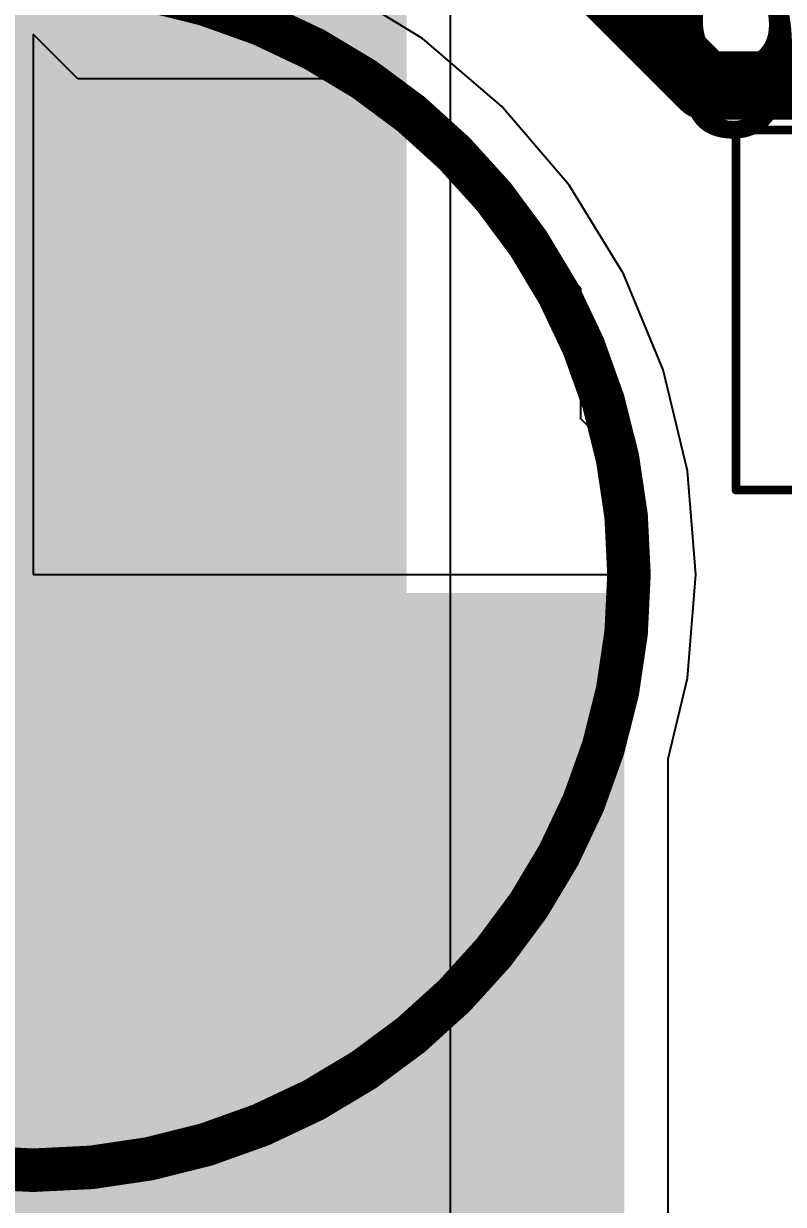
# Model space of a CAD drawing. Header units: millimetres. Extents: x 9.6 to 105, y 7.6 to 66.9.
# Drawn here: x 16.44 to 20.87, y 32.25 to 39.13 of the extents above; entities that cross this region are included whole.
import ezdxf

# ---------------------------------------------------------------- set-up
doc = ezdxf.new("R2010")
doc.units = ezdxf.units.MM
for name, color, linetype in [('BottomLayer', 5, 'Continuous'), ('Mechanical15', 56, 'Continuous'), ('Mechanical5', 56, 'Continuous'), ('TopLayer', 1, 'Continuous')]:
    doc.layers.add(name, color=color, linetype=linetype)
doc.styles.add('Arial', font='arial.ttf', dxfattribs={"height": 0.2})

msp = doc.modelspace()

# ---------------------------------------------------------------- hatches: boundary and pattern name
at = {"layer": 'BottomLayer'}
msp.add_hatch(color=5, dxfattribs=at).paths.add_polyline_path([(10.2868, 10.414), (18.669, 10.414), (18.669, 61.9242), (10.2868, 61.9242)])
at = {"layer": 'TopLayer'}
msp.add_hatch(color=1, dxfattribs=at).paths.add_polyline_path([(9.779, 11.049), (19.939, 11.049), (19.939, 35.814), (9.779, 35.814)])

# ---------------------------------------------------------------- linework, layer by layer
at = {"layer": 'BottomLayer'}
msp.add_line((18.9239, 10.414), (18.9239, 61.9242), dxfattribs=at)
at = {"layer": 'BottomLayer', "const_width": 0.4}
for points in [[(19.685, 39.497), (20.408, 38.774)], [(20.408, 38.774), (25.693, 38.774)]]:
    msp.add_lwpolyline(points, dxfattribs=at)
at = {"layer": 'BottomLayer', "const_width": 0.2}
msp.add_lwpolyline([(20.308, 38.774, 1), (20.508, 38.774, 1)], format="xyb", close=True, dxfattribs=at)
msp.add_lwpolyline([(20.308, 38.774, 1), (20.508, 38.774, 1)], format="xyb", close=True, dxfattribs=at)
at = {"layer": 'Mechanical15', "const_width": 0.05}
for points in [[(20.5888, 36.415), (20.5888, 38.515)], [(20.5888, 38.515), (24.4887, 38.515)], [(20.5888, 36.415), (24.4887, 36.415)]]:
    msp.add_lwpolyline(points, dxfattribs=at)
at = {"layer": 'Mechanical15', "const_width": 0.025}
for points in [[(20.5763, 38.515, 1), (20.6013, 38.515, 1)], [(20.5763, 38.515, 1), (20.6013, 38.515, 1)], [(20.5763, 36.415, 1), (20.6013, 36.415, 1)], [(20.5763, 36.415, 1), (20.6013, 36.415, 1)]]:
    msp.add_lwpolyline(points, format="xyb", close=True, dxfattribs=at)
at = {"layer": 'TopLayer'}
for p, q in [((18.7618, 39.0475), (18.245, 39.3642)), ((16.4912, 39.0731), (16.4912, 35.9222)), ((16.7513, 38.813), (16.4912, 39.0731)), ((19.2228, 38.6538), (18.7618, 39.0475)), ((18.464, 38.813), (16.7513, 38.813)), ((19.685, 37.592), (18.464, 38.813)), ((19.6165, 38.1928), (19.2228, 38.6538)), ((19.9332, 37.676), (19.6165, 38.1928)), ((20.1652, 37.116), (19.9332, 37.676)), ((19.685, 36.83), (19.685, 37.592)), ((20.3067, 36.5265), (20.1652, 37.116)), ((19.9653, 36.5497), (19.685, 36.83)), ((19.9653, 35.9222), (19.9653, 36.5497)), ((20.3542, 35.9222), (20.3067, 36.5265)), ((16.4912, 35.9222), (19.9653, 35.9222)), ((20.3067, 35.3179), (20.3542, 35.9222)), ((20.1939, 34.8482), (20.3067, 35.3179)), ((20.1939, 29.2297), (20.1939, 34.8482))]:
    msp.add_line(p, q, dxfattribs=at)
for points, const_width in [([(19.9653, 35.9222, 1), (13.0172, 35.9222, 1)], 0.254), ([(19.9018, 35.9222, 1), (20.0288, 35.9222, 1)], 0.127)]:
    msp.add_lwpolyline(points, format="xyb", close=True, dxfattribs=dict(at, const_width=const_width))

# ---------------------------------------------------------------- texts
at = {"layer": 'Mechanical5', "style": 'Arial'}
msp.add_text('C16', height=1, rotation=180, dxfattribs=at).set_placement((22.772, 39.4792))

doc.saveas('drawing.dxf')
